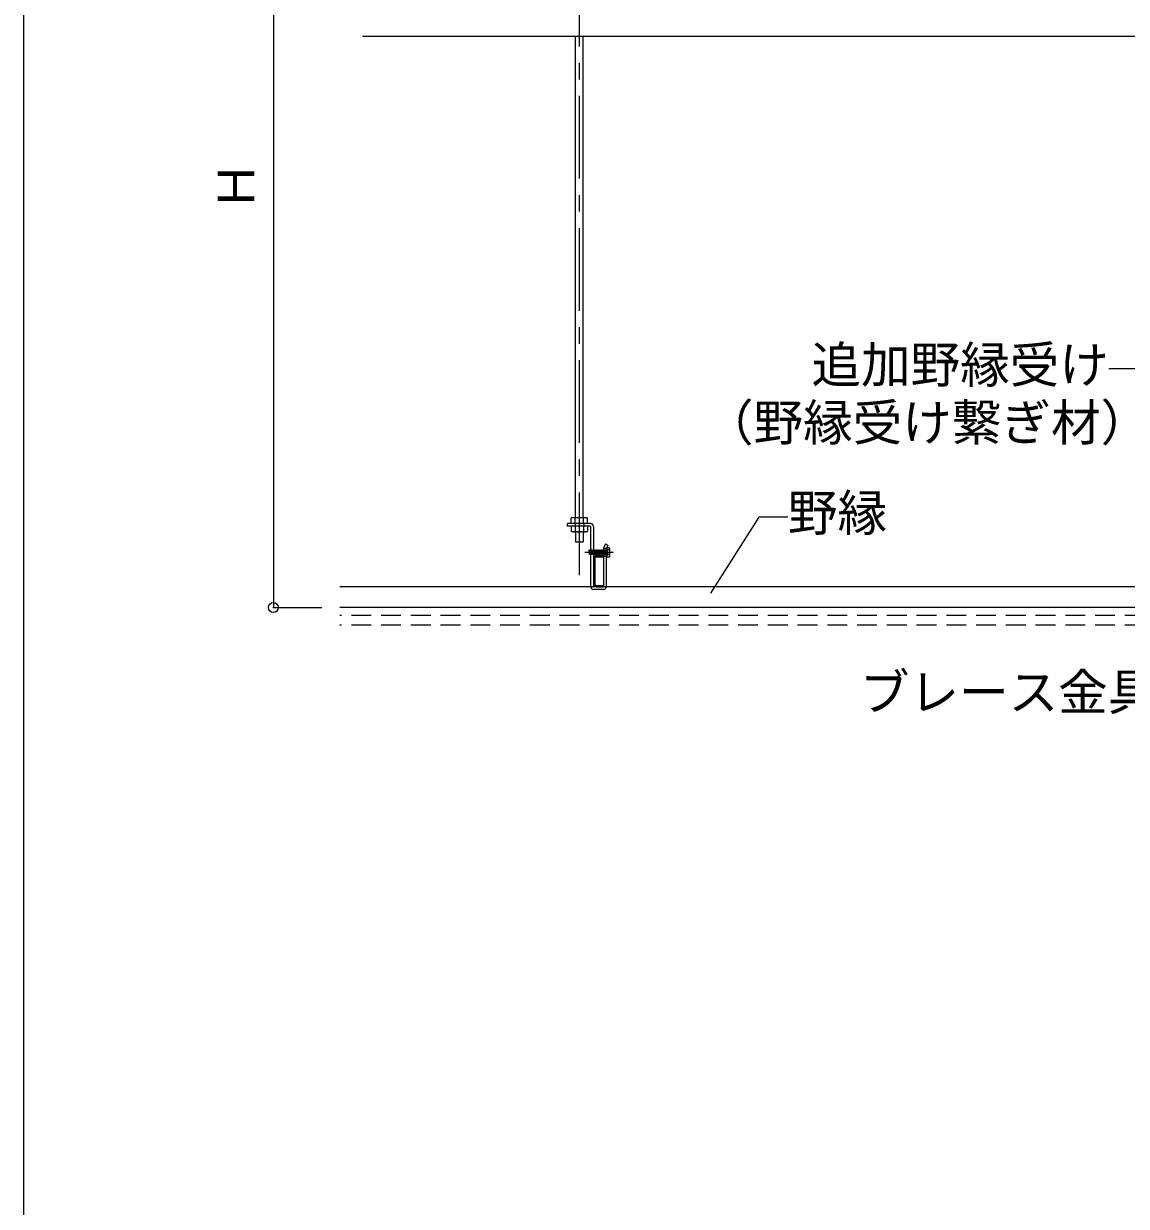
# Model space of a CAD drawing. Units: millimetres on the paper, with parts at other scales. Extents: x -195 to 195, y -135 to 133.
# Drawn here: x -195 to -128.3, y 0.8 to 72.4 of the extents above; entities that cross this region are included whole.
import ezdxf
from ezdxf.enums import TextEntityAlignment as Align

# ---------------------------------------------------------------- set-up
doc = ezdxf.new("R2010")
doc.units = ezdxf.units.MM
doc.header["$PDMODE"] = 32
doc.header["$PDSIZE"] = 0.6
for name, pattern in [('CHAIN1', [8, 5, -1, 1, -1]), ('DASHED1', [1.8, 1.2, -0.6]), ('DASHED2', [3, 2, -1])]:
    doc.linetypes.add(name, pattern=pattern)
for name, color, linetype, lineweight in [('5-0_中心線', 4, 'CHAIN1', 9), ('5-1_吊り材', 7, 'Continuous', 18), ('5-2_野縁受け', 3, 'Continuous', 18), ('5-3_野縁', 2, 'Continuous', 25), ('5-5_寸法', 7, 'Continuous', 9), ('5-6_文字', 7, 'Continuous', 18), ('5-B_補強金具・金具・その他', 3, 'Continuous', 18), ('5-D_パネル', 4, 'DASHED1', 9), ('F-3_野縁', 7, 'Continuous', 18)]:
    doc.layers.add(name, color=color, linetype=linetype, lineweight=lineweight)
doc.styles.add('ＭＳ ゴシック', font='')
doc.styles.get('ＭＳ ゴシック').set_extended_font_data('MS Gothic')

msp = doc.modelspace()

# ---------------------------------------------------------------- linework, layer by layer
at = {"layer": '5-0_中心線'}
for p, q in [((-161.379, 38.989), (-161.379, 92.631)), ((-161.04, 40.375), (-159.342, 40.375))]:
    msp.add_line(p, q, dxfattribs=at)
at = {"layer": '5-1_吊り材'}
for p, q in [((-161.604, 42.465), (-161.604, 71.602)), ((-161.154, 42.465), (-161.154, 71.602)), ((-161.804, 42.465), (-161.869, 42.427)), ((-161.869, 42.115), (-161.869, 42.427)), ((-161.804, 42.465), (-160.955, 42.465)), ((-161.624, 42.115), (-161.624, 42.427)), ((-161.134, 42.115), (-161.134, 42.427)), ((-160.955, 42.465), (-160.889, 42.427)), ((-160.889, 42.115), (-160.889, 42.427)), ((-160.714, 42.115), (-162.102, 42.115)), ((-162.102, 41.955), (-162.102, 42.115)), ((-160.714, 41.955), (-162.102, 41.955)), ((-161.869, 41.955), (-161.869, 41.643)), ((-161.804, 41.605), (-161.869, 41.643)), ((-160.955, 41.605), (-161.804, 41.605)), ((-161.624, 41.955), (-161.624, 41.643)), ((-161.604, 41.605), (-161.604, 41.003)), ((-161.154, 41.605), (-161.154, 41.003)), ((-161.134, 41.955), (-161.134, 41.643)), ((-160.955, 41.605), (-160.889, 41.643)), ((-160.889, 41.955), (-160.889, 41.643)), ((-160.689, 38.3), (-160.689, 41.93)), ((-160.529, 41.93), (-160.529, 38.3)), ((-161.604, 41.003), (-161.154, 41.003)), ((-159.792, 40.872), (-159.908, 40.618)), ((-159.792, 40.872), (-159.646, 40.806)), ((-159.646, 40.806), (-159.762, 40.551)), ((-160.811, 40.497), (-160.795, 40.512)), ((-160.811, 40.497), (-160.795, 40.253)), ((-160.795, 40.512), (-160.78, 40.497)), ((-160.795, 40.253), (-160.78, 40.237)), ((-160.78, 40.497), (-160.764, 40.253)), ((-160.78, 40.497), (-160.764, 40.497)), ((-160.78, 40.237), (-160.764, 40.253)), ((-160.764, 40.497), (-160.748, 40.512)), ((-160.764, 40.497), (-160.748, 40.253)), ((-160.764, 40.253), (-160.748, 40.253)), ((-160.748, 40.512), (-160.733, 40.497)), ((-160.748, 40.253), (-160.733, 40.237)), ((-160.733, 40.497), (-160.717, 40.253)), ((-160.733, 40.497), (-160.717, 40.497)), ((-160.733, 40.237), (-160.717, 40.253)), ((-160.717, 40.497), (-160.702, 40.512)), ((-160.717, 40.497), (-160.702, 40.253)), ((-160.717, 40.253), (-160.702, 40.253)), ((-160.702, 40.512), (-160.686, 40.497)), ((-160.702, 40.253), (-160.686, 40.237)), ((-160.686, 40.497), (-160.67, 40.253)), ((-160.686, 40.497), (-160.67, 40.497)), ((-160.686, 40.237), (-160.67, 40.253)), ((-160.67, 40.497), (-160.655, 40.512)), ((-160.67, 40.497), (-160.655, 40.253)), ((-160.67, 40.253), (-160.655, 40.253)), ((-160.655, 40.512), (-160.639, 40.497)), ((-160.655, 40.253), (-160.639, 40.237)), ((-160.639, 40.497), (-160.623, 40.253)), ((-160.639, 40.497), (-160.623, 40.497)), ((-160.639, 40.237), (-160.623, 40.253)), ((-160.623, 40.497), (-160.608, 40.512)), ((-160.623, 40.497), (-160.608, 40.253)), ((-160.623, 40.253), (-160.608, 40.253)), ((-160.608, 40.512), (-160.592, 40.497)), ((-160.608, 40.253), (-160.592, 40.237)), ((-160.592, 40.497), (-160.577, 40.253)), ((-160.592, 40.497), (-160.577, 40.497)), ((-160.592, 40.237), (-160.577, 40.253)), ((-160.577, 40.497), (-160.561, 40.253)), ((-160.577, 40.253), (-160.561, 40.253)), ((-160.545, 40.497), (-160.53, 40.253)), ((-160.545, 40.497), (-160.53, 40.497)), ((-160.53, 40.497), (-160.514, 40.512)), ((-160.53, 40.497), (-160.514, 40.253)), ((-160.53, 40.253), (-160.514, 40.253)), ((-160.514, 40.512), (-160.498, 40.497)), ((-160.514, 40.253), (-160.498, 40.237)), ((-160.498, 40.497), (-160.483, 40.253)), ((-160.498, 40.497), (-160.483, 40.497)), ((-160.498, 40.237), (-160.483, 40.253)), ((-160.483, 40.497), (-160.467, 40.512)), ((-160.483, 40.497), (-160.467, 40.253)), ((-160.483, 40.253), (-160.467, 40.253)), ((-160.467, 40.512), (-160.452, 40.497)), ((-160.467, 40.253), (-160.452, 40.237)), ((-160.452, 40.497), (-160.436, 40.253)), ((-160.452, 40.497), (-160.436, 40.497)), ((-160.452, 40.237), (-160.436, 40.253)), ((-160.436, 40.497), (-160.42, 40.512)), ((-160.436, 40.497), (-160.42, 40.253)), ((-160.436, 40.253), (-160.42, 40.253)), ((-160.42, 40.512), (-160.405, 40.497)), ((-160.42, 40.253), (-160.405, 40.237)), ((-160.405, 40.497), (-160.389, 40.253)), ((-160.405, 40.237), (-160.389, 40.253)), ((-160.389, 40.497), (-160.373, 40.253)), ((-160.389, 40.253), (-160.373, 40.253)), ((-160.373, 40.512), (-160.358, 40.497)), ((-160.373, 40.253), (-160.358, 40.237)), ((-160.358, 40.497), (-160.342, 40.253)), ((-160.358, 40.497), (-160.342, 40.497)), ((-160.358, 40.237), (-160.342, 40.253)), ((-160.342, 40.497), (-160.327, 40.512)), ((-160.342, 40.497), (-160.327, 40.253)), ((-160.342, 40.253), (-160.327, 40.253)), ((-160.327, 40.512), (-160.311, 40.497)), ((-160.327, 40.253), (-160.311, 40.237)), ((-160.311, 40.497), (-160.295, 40.253)), ((-160.311, 40.497), (-160.295, 40.497)), ((-160.311, 40.237), (-160.295, 40.253)), ((-160.295, 40.497), (-160.28, 40.512)), ((-160.295, 40.497), (-160.28, 40.253)), ((-160.295, 40.253), (-160.28, 40.253)), ((-160.28, 40.512), (-160.264, 40.497)), ((-160.28, 40.253), (-160.264, 40.237)), ((-160.264, 40.497), (-160.248, 40.253)), ((-160.264, 40.497), (-160.248, 40.497)), ((-160.264, 40.237), (-160.248, 40.253)), ((-160.248, 40.497), (-160.233, 40.512)), ((-160.248, 40.497), (-160.233, 40.253)), ((-160.248, 40.253), (-160.233, 40.253)), ((-160.233, 40.512), (-160.217, 40.497)), ((-160.233, 40.253), (-160.217, 40.237)), ((-160.217, 40.497), (-160.202, 40.253)), ((-160.217, 40.497), (-160.202, 40.497)), ((-160.217, 40.237), (-160.202, 40.253)), ((-160.202, 40.497), (-160.186, 40.512)), ((-160.202, 40.497), (-160.186, 40.253)), ((-160.202, 40.253), (-160.186, 40.253)), ((-160.186, 40.512), (-160.17, 40.497)), ((-160.186, 40.253), (-160.17, 40.237)), ((-160.17, 40.497), (-160.155, 40.253)), ((-160.17, 40.497), (-160.155, 40.497)), ((-160.17, 40.237), (-160.155, 40.253)), ((-160.155, 40.497), (-160.139, 40.512)), ((-160.155, 40.497), (-160.139, 40.253)), ((-160.155, 40.253), (-160.139, 40.253)), ((-160.139, 40.512), (-160.123, 40.497)), ((-160.139, 40.253), (-160.123, 40.237)), ((-160.123, 40.497), (-160.108, 40.253)), ((-160.123, 40.497), (-160.108, 40.497)), ((-160.123, 40.237), (-160.108, 40.253)), ((-160.108, 40.497), (-160.092, 40.512)), ((-160.108, 40.497), (-160.092, 40.253)), ((-160.108, 40.253), (-160.092, 40.253)), ((-160.092, 40.512), (-160.077, 40.497)), ((-160.092, 40.253), (-160.077, 40.237)), ((-160.077, 40.497), (-160.061, 40.253)), ((-160.077, 40.237), (-160.061, 40.253)), ((-160.061, 40.497), (-160.045, 40.253)), ((-160.061, 40.253), (-160.045, 40.253)), ((-160.045, 40.512), (-160.03, 40.497)), ((-160.045, 40.253), (-160.03, 40.237)), ((-160.03, 40.497), (-160.014, 40.253)), ((-160.03, 40.497), (-160.014, 40.497)), ((-160.03, 40.237), (-160.014, 40.253)), ((-160.014, 40.497), (-159.998, 40.512)), ((-160.014, 40.497), (-159.998, 40.253)), ((-160.014, 40.253), (-159.998, 40.253)), ((-159.998, 40.512), (-159.983, 40.497)), ((-159.998, 40.253), (-159.983, 40.237)), ((-159.983, 40.497), (-159.967, 40.253)), ((-159.983, 40.497), (-159.967, 40.497)), ((-159.983, 40.237), (-159.967, 40.253)), ((-159.967, 40.497), (-159.952, 40.512)), ((-159.967, 40.497), (-159.952, 40.253)), ((-159.967, 40.253), (-159.952, 40.253)), ((-159.952, 40.512), (-159.936, 40.497)), ((-159.952, 40.253), (-159.936, 40.237)), ((-159.936, 40.497), (-159.92, 40.253)), ((-159.936, 40.497), (-159.92, 40.497)), ((-159.936, 40.237), (-159.92, 40.253)), ((-159.92, 40.497), (-159.905, 40.512)), ((-159.92, 40.497), (-159.905, 40.253)), ((-159.92, 40.253), (-159.905, 40.253)), ((-159.905, 40.512), (-159.889, 40.497)), ((-159.905, 40.253), (-159.889, 40.237)), ((-159.904, 40.172), (-159.904, 40.175)), ((-159.904, 38.3), (-159.904, 40.172)), ((-159.889, 40.497), (-159.873, 40.253)), ((-159.889, 40.497), (-159.873, 40.497)), ((-159.889, 40.237), (-159.873, 40.253)), ((-159.873, 40.497), (-159.858, 40.512)), ((-159.873, 40.497), (-159.858, 40.253)), ((-159.873, 40.253), (-159.858, 40.253)), ((-159.858, 40.512), (-159.842, 40.497)), ((-159.858, 40.253), (-159.842, 40.237)), ((-159.842, 40.497), (-159.827, 40.253)), ((-159.842, 40.497), (-159.827, 40.497)), ((-159.842, 40.237), (-159.827, 40.253)), ((-159.827, 40.497), (-159.811, 40.512)), ((-159.827, 40.497), (-159.811, 40.253)), ((-159.827, 40.253), (-159.811, 40.253)), ((-159.811, 40.512), (-159.795, 40.497)), ((-159.811, 40.253), (-159.795, 40.237)), ((-159.795, 40.497), (-159.78, 40.253)), ((-159.795, 40.497), (-159.78, 40.497)), ((-159.795, 40.237), (-159.78, 40.253)), ((-159.78, 40.497), (-159.764, 40.512)), ((-159.78, 40.497), (-159.764, 40.253)), ((-159.78, 40.253), (-159.764, 40.253)), ((-159.764, 40.512), (-159.748, 40.497)), ((-159.764, 40.253), (-159.748, 40.237)), ((-159.748, 40.497), (-159.733, 40.253)), ((-159.748, 40.497), (-159.733, 40.497)), ((-159.748, 40.237), (-159.733, 40.253)), ((-159.744, 38.3), (-159.744, 40.175)), ((-159.733, 40.497), (-159.717, 40.512)), ((-159.733, 40.497), (-159.717, 40.253)), ((-159.733, 40.253), (-159.717, 40.253)), ((-159.717, 40.1), (-159.717, 40.65)), ((-159.717, 40.65), (-159.577, 40.65)), ((-159.717, 40.512), (-159.717, 40.237)), ((-159.717, 40.1), (-159.716, 40.1)), ((-159.716, 40.1), (-159.577, 40.1)), ((-159.577, 40.512), (-159.667, 40.512)), ((-159.577, 40.237), (-159.667, 40.237)), ((-159.527, 40.595), (-159.577, 40.65)), ((-159.527, 40.155), (-159.577, 40.1)), ((-159.527, 40.155), (-159.527, 40.595)), ((-159.929, 38.275), (-160.504, 38.275)), ((-159.929, 38.115), (-160.504, 38.115))]:
    msp.add_line(p, q, dxfattribs=at)
at = {"layer": '5-1_吊り材', "linetype": 'DASHED1'}
for p, q in [((-161.642, 42.115), (-161.642, 41.955)), ((-161.117, 42.115), (-161.117, 41.955))]:
    msp.add_line(p, q, dxfattribs=at)
at = {"layer": '5-1_吊り材', "linetype": 'DASHED2'}
for p, q in [((-159.904, 40.625), (-159.744, 40.625)), ((-159.904, 40.125), (-159.744, 40.125))]:
    msp.add_line(p, q, dxfattribs=at)
at = {"layer": '5-1_吊り材'}
for points in [[(-160.577, 40.497), (-160.561, 40.512), (-160.545, 40.497)], [(-160.561, 40.253), (-160.545, 40.237), (-160.53, 40.253)], [(-160.405, 40.497), (-160.389, 40.497), (-160.373, 40.512)], [(-160.077, 40.497), (-160.061, 40.497), (-160.045, 40.512)]]:
    msp.add_lwpolyline(points, dxfattribs=at)
for centre, radius, start, end in [((-161.709, 42.126), 0.341, 96.34294, 118.04132), ((-161.755, 42.221), 0.244, 57.57118, 88.04459), ((-161.379, 41.654), 0.811, 72.41205, 107.58797), ((-161.004, 42.221), 0.244, 91.95543, 122.42883), ((-161.049, 42.126), 0.341, 61.95869, 83.65707), ((-161.709, 41.943), 0.341, 241.95869, 263.65707), ((-161.755, 41.849), 0.244, 271.95543, 302.42883), ((-161.379, 42.416), 0.811, 252.41205, 287.58797), ((-161.004, 41.849), 0.244, 237.57118, 268.04459), ((-161.049, 41.943), 0.341, 276.34294, 298.04132), ((-160.714, 41.93), 0.185, 0, 90), ((-160.714, 41.93), 0.025, 0, 90), ((-159.429, 40.4), 0.526, 154.65382, 205.34618), ((-159.429, 40.4), 0.366, 154.65382, 205.34618), ((-159.904, 40.175), 0.16, 0, 25.34618), ((-159.655, 40.588), 0.0629, 101.53862, 173.91401), ((-159.655, 40.161), 0.0629, 186.08599, 258.46138), ((-159.637, 40.587), 0.0804, 174.33043, 248.10637), ((-159.503, 40.375), 0.214, 140.03379, 219.96621), ((-159.637, 40.163), 0.0804, 111.89363, 185.66957), ((-159.724, 40.506), 0.205, 16.78553, 44.45665), ((-159.724, 40.244), 0.205, 315.54335, 343.21447), ((-159.577, 40.562), 0.0498, 269.70262, 3.66166), ((-159.741, 40.375), 0.214, 320.03379, 39.96621), ((-159.577, 40.187), 0.0498, 356.33834, 90.29738), ((-160.504, 38.3), 0.185, 180, 270), ((-160.504, 38.3), 0.025, 180, 270), ((-159.929, 38.3), 0.185, 270, 0), ((-159.929, 38.3), 0.025, 270, 0)]:
    msp.add_arc(centre, radius, start, end, dxfattribs=at)
at = {"layer": '5-2_野縁受け'}
for p, q in [((-160.369, 40.175), (-159.929, 40.175)), ((-160.369, 40.095), (-159.929, 40.095)), ((-159.929, 40.175), (-159.929, 40.095)), ((-160.529, 40.015), (-160.529, 38.435)), ((-160.449, 40.015), (-160.449, 38.435)), ((-160.369, 38.355), (-159.929, 38.355)), ((-160.369, 38.275), (-159.929, 38.275)), ((-159.929, 38.275), (-159.929, 38.355))]:
    msp.add_line(p, q, dxfattribs=at)
for centre, radius, start, end in [((-160.369, 40.015), 0.16, 90, 180), ((-160.369, 40.015), 0.08, 90, 180), ((-160.369, 38.435), 0.16, 180, 270), ((-160.369, 38.435), 0.08, 180, 270)]:
    msp.add_arc(centre, radius, start, end, dxfattribs=at)
at = {"layer": '5-3_野縁'}
for p, q in [((-115.689, 38.275), (-175.862, 38.275)), ((-10.171, 37.025), (-175.862, 37.025))]:
    msp.add_line(p, q, dxfattribs=at)
at = {"layer": '5-5_寸法', "color": 4}
for p, q in [((-179.894, 88.025), (-179.894, 37.025)), ((-179.894, 37.025), (-176.968, 37.025))]:
    msp.add_line(p, q, dxfattribs=at)
at = {"layer": '5-5_寸法'}
msp.add_point((-179.894, 37.025), dxfattribs=at)
at = {"layer": '5-6_文字'}
for p, q in [((-174.497, 71.602), (-104.041, 71.602)), ((-127.587, 51.463), (-129.337, 51.463)), ((-150.51, 42.499), (-153.453, 37.89)), ((-148.76, 42.499), (-150.51, 42.499))]:
    msp.add_line(p, q, dxfattribs=at)
at = {"layer": '5-B_補強金具・金具・その他'}
msp.add_line((-160.529, 41.029), (-160.529, 40.522), dxfattribs=at)
at = {"layer": '5-D_パネル'}
for p, q in [((-10.171, 36.55), (-175.862, 36.55)), ((-10.171, 35.95), (-175.862, 35.95))]:
    msp.add_line(p, q, dxfattribs=at)
at = {"layer": 'F-3_野縁', "color": 3}
msp.add_line((-195, 132.5), (-195, -132.5), dxfattribs=at)

# ---------------------------------------------------------------- texts
at = {"layer": '5-5_寸法', "style": 'ＭＳ ゴシック'}
msp.add_text('Ｈ', height=2.199, rotation=90, dxfattribs=at).set_placement((-180.394, 61.025), align=Align.BOTTOM_LEFT)
at = {"layer": '5-6_文字', "style": 'ＭＳ ゴシック'}
for s, p in [('追加野縁受け', (-147.337, 49.963)), ('（野縁受け繋ぎ材）', (-153.837, 46.463)), ('野縁', (-148.76, 40.999)), ('ブレース金具RP', (-144.405, 30.15))]:
    msp.add_text(s, height=2.199, dxfattribs=at).set_placement(p, align=Align.BOTTOM_LEFT)

doc.saveas('drawing.dxf')
